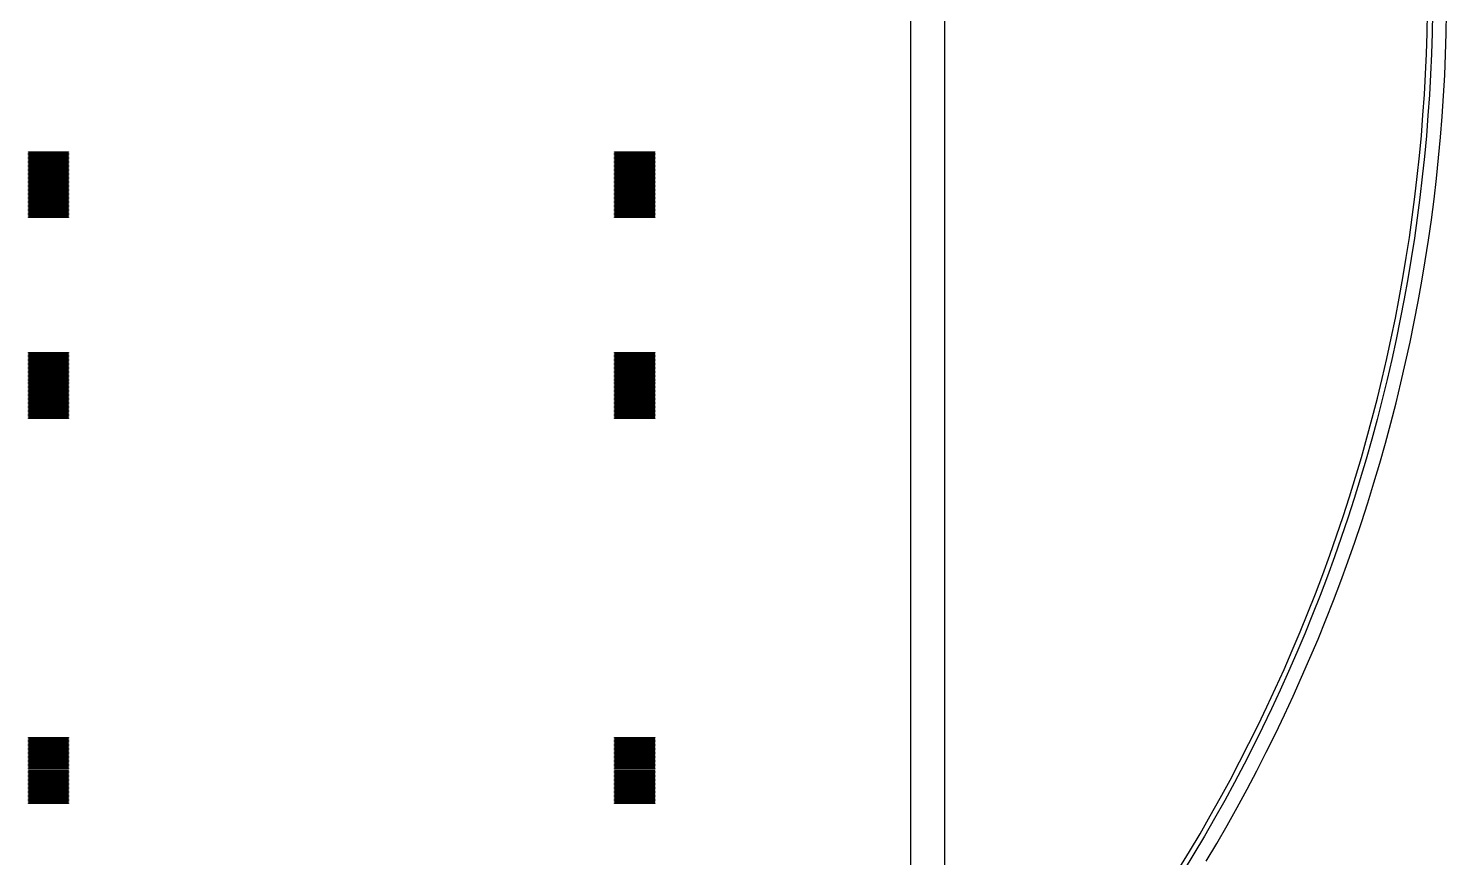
# Model space of a CAD drawing. Extents: x -16 to 83, y -18 to 83.
# Drawn here: x 40.4 to 82.75, y 6.4 to 31.17 of the extents above; entities that cross this region are included whole.
import ezdxf

# ---------------------------------------------------------------- set-up
doc = ezdxf.new("R2010")
doc.units = 0

msp = doc.modelspace()

# ---------------------------------------------------------------- linework, layer by layer
for p, q in [((67.75, 67.25), (67.75, -2.75)), ((66.75, -2.25), (66.75, 66.75)), ((82.16, 31.0248), (82.1712, 31.6373)), ((82.3212, 31.6355), (82.3099, 31.0211)), ((82.7348, 31.0107), (82.7462, 31.6303)), ((82.1412, 30.4124), (82.16, 31.0248)), ((82.3099, 31.0211), (82.2911, 30.4069)), ((82.7158, 30.3912), (82.7348, 31.0107)), ((82.1149, 29.8003), (82.1412, 30.4124)), ((82.2911, 30.4069), (82.2647, 29.7929)), ((82.6892, 29.7721), (82.7158, 30.3912)), ((82.081, 29.1886), (82.1149, 29.8003)), ((82.2647, 29.7929), (82.2308, 29.1794)), ((82.655, 29.1533), (82.6892, 29.7721)), ((82.0397, 28.5773), (82.081, 29.1886)), ((82.2308, 29.1794), (82.1893, 28.5663)), ((82.6132, 28.535), (82.655, 29.1533)), ((81.9909, 27.9666), (82.0397, 28.5773)), ((82.1893, 28.5663), (82.1404, 27.9537)), ((82.5638, 27.9172), (82.6132, 28.535)), ((81.9346, 27.3565), (81.9909, 27.9666)), ((82.1404, 27.9537), (82.0839, 27.3418)), ((82.5068, 27.3001), (82.5638, 27.9172)), ((40.4, 27.475), (40.4, 27.485)), ((40.4, 27.485), (41.6, 27.485)), ((41.6, 27.475), (40.4, 27.475)), ((40.4, 27.435), (40.4, 27.445)), ((40.4, 27.445), (41.6, 27.445)), ((41.6, 27.435), (40.4, 27.435)), ((40.4, 27.395), (40.4, 27.405)), ((40.4, 27.405), (41.6, 27.405)), ((41.6, 27.395), (40.4, 27.395)), ((40.4, 27.355), (40.4, 27.365)), ((40.4, 27.365), (41.6, 27.365)), ((41.6, 27.355), (40.4, 27.355)), ((40.4, 27.315), (40.4, 27.325)), ((40.4, 27.325), (41.6, 27.325)), ((41.6, 27.315), (40.4, 27.315)), ((40.4, 27.275), (40.4, 27.285)), ((40.4, 27.285), (41.6, 27.285)), ((41.6, 27.275), (40.4, 27.275)), ((40.4, 27.235), (40.4, 27.245)), ((40.4, 27.245), (41.6, 27.245)), ((41.6, 27.235), (40.4, 27.235)), ((40.4, 27.195), (40.4, 27.205)), ((40.4, 27.205), (41.6, 27.205)), ((41.6, 27.195), (40.4, 27.195)), ((40.4, 27.155), (40.4, 27.165)), ((40.4, 27.165), (41.6, 27.165)), ((41.6, 27.155), (40.4, 27.155)), ((40.4, 27.115), (40.4, 27.125)), ((40.4, 27.125), (41.6, 27.125)), ((41.6, 27.115), (40.4, 27.115)), ((41.6, 27.485), (41.6, 27.475)), ((41.6, 27.445), (41.6, 27.435)), ((41.6, 27.405), (41.6, 27.395)), ((41.6, 27.365), (41.6, 27.355)), ((41.6, 27.325), (41.6, 27.315)), ((41.6, 27.285), (41.6, 27.275)), ((41.6, 27.245), (41.6, 27.235)), ((41.6, 27.205), (41.6, 27.195)), ((41.6, 27.165), (41.6, 27.155)), ((41.6, 27.125), (41.6, 27.115)), ((57.9, 27.475), (57.9, 27.485)), ((57.9, 27.485), (59.1, 27.485)), ((59.1, 27.475), (57.9, 27.475)), ((57.9, 27.435), (57.9, 27.445)), ((57.9, 27.445), (59.1, 27.445)), ((59.1, 27.435), (57.9, 27.435)), ((57.9, 27.395), (57.9, 27.405)), ((57.9, 27.405), (59.1, 27.405)), ((59.1, 27.395), (57.9, 27.395)), ((57.9, 27.355), (57.9, 27.365)), ((57.9, 27.365), (59.1, 27.365)), ((59.1, 27.355), (57.9, 27.355)), ((57.9, 27.315), (57.9, 27.325)), ((57.9, 27.325), (59.1, 27.325)), ((59.1, 27.315), (57.9, 27.315)), ((57.9, 27.275), (57.9, 27.285)), ((57.9, 27.285), (59.1, 27.285)), ((59.1, 27.275), (57.9, 27.275)), ((57.9, 27.235), (57.9, 27.245)), ((57.9, 27.245), (59.1, 27.245)), ((59.1, 27.235), (57.9, 27.235)), ((57.9, 27.195), (57.9, 27.205)), ((57.9, 27.205), (59.1, 27.205)), ((59.1, 27.195), (57.9, 27.195)), ((57.9, 27.155), (57.9, 27.165)), ((57.9, 27.165), (59.1, 27.165)), ((59.1, 27.155), (57.9, 27.155)), ((57.9, 27.115), (57.9, 27.125)), ((57.9, 27.125), (59.1, 27.125)), ((59.1, 27.115), (57.9, 27.115)), ((59.1, 27.485), (59.1, 27.475)), ((59.1, 27.445), (59.1, 27.435)), ((59.1, 27.405), (59.1, 27.395)), ((59.1, 27.365), (59.1, 27.355)), ((59.1, 27.325), (59.1, 27.315)), ((59.1, 27.285), (59.1, 27.275)), ((59.1, 27.245), (59.1, 27.235)), ((59.1, 27.205), (59.1, 27.195)), ((59.1, 27.165), (59.1, 27.155)), ((59.1, 27.125), (59.1, 27.115)), ((81.8708, 26.7472), (81.9346, 27.3565)), ((82.0839, 27.3418), (82.0199, 26.7306)), ((82.4423, 26.6838), (82.5068, 27.3001)), ((40.4, 27.075), (40.4, 27.085)), ((40.4, 27.085), (41.6, 27.085)), ((41.6, 27.075), (40.4, 27.075)), ((40.4, 27.035), (40.4, 27.045)), ((40.4, 27.045), (41.6, 27.045)), ((41.6, 27.035), (40.4, 27.035)), ((40.4, 26.995), (40.4, 27.005)), ((40.4, 27.005), (41.6, 27.005)), ((41.6, 26.995), (40.4, 26.995)), ((40.4, 26.955), (40.4, 26.965)), ((40.4, 26.965), (41.6, 26.965)), ((41.6, 26.955), (40.4, 26.955)), ((40.4, 26.915), (40.4, 26.925)), ((40.4, 26.925), (41.6, 26.925)), ((41.6, 26.915), (40.4, 26.915)), ((40.4, 26.875), (40.4, 26.885)), ((40.4, 26.885), (41.6, 26.885)), ((41.6, 26.875), (40.4, 26.875)), ((40.4, 26.835), (40.4, 26.845)), ((40.4, 26.845), (41.6, 26.845)), ((41.6, 26.835), (40.4, 26.835)), ((40.4, 26.795), (40.4, 26.805)), ((40.4, 26.805), (41.6, 26.805)), ((41.6, 26.795), (40.4, 26.795)), ((40.4, 26.755), (40.4, 26.765)), ((40.4, 26.765), (41.6, 26.765)), ((41.6, 26.755), (40.4, 26.755)), ((40.4, 26.715), (40.4, 26.725)), ((40.4, 26.725), (41.6, 26.725)), ((41.6, 26.715), (40.4, 26.715)), ((40.4, 26.675), (40.4, 26.685)), ((40.4, 26.685), (41.6, 26.685)), ((41.6, 27.085), (41.6, 27.075)), ((41.6, 27.045), (41.6, 27.035)), ((41.6, 27.005), (41.6, 26.995)), ((41.6, 26.965), (41.6, 26.955)), ((41.6, 26.925), (41.6, 26.915)), ((41.6, 26.885), (41.6, 26.875)), ((41.6, 26.845), (41.6, 26.835)), ((41.6, 26.805), (41.6, 26.795)), ((41.6, 26.765), (41.6, 26.755)), ((41.6, 26.725), (41.6, 26.715)), ((41.6, 26.685), (41.6, 26.675)), ((57.9, 27.075), (57.9, 27.085)), ((57.9, 27.085), (59.1, 27.085)), ((59.1, 27.075), (57.9, 27.075)), ((57.9, 27.035), (57.9, 27.045)), ((57.9, 27.045), (59.1, 27.045)), ((59.1, 27.035), (57.9, 27.035)), ((57.9, 26.995), (57.9, 27.005)), ((57.9, 27.005), (59.1, 27.005)), ((59.1, 26.995), (57.9, 26.995)), ((57.9, 26.955), (57.9, 26.965)), ((57.9, 26.965), (59.1, 26.965)), ((59.1, 26.955), (57.9, 26.955)), ((57.9, 26.915), (57.9, 26.925)), ((57.9, 26.925), (59.1, 26.925)), ((59.1, 26.915), (57.9, 26.915)), ((57.9, 26.875), (57.9, 26.885)), ((57.9, 26.885), (59.1, 26.885)), ((59.1, 26.875), (57.9, 26.875)), ((57.9, 26.835), (57.9, 26.845)), ((57.9, 26.845), (59.1, 26.845)), ((59.1, 26.835), (57.9, 26.835)), ((57.9, 26.795), (57.9, 26.805)), ((57.9, 26.805), (59.1, 26.805)), ((59.1, 26.795), (57.9, 26.795)), ((57.9, 26.755), (57.9, 26.765)), ((57.9, 26.765), (59.1, 26.765)), ((59.1, 26.755), (57.9, 26.755)), ((57.9, 26.715), (57.9, 26.725)), ((57.9, 26.725), (59.1, 26.725)), ((59.1, 26.715), (57.9, 26.715)), ((57.9, 26.675), (57.9, 26.685)), ((57.9, 26.685), (59.1, 26.685)), ((59.1, 27.085), (59.1, 27.075)), ((59.1, 27.045), (59.1, 27.035)), ((59.1, 27.005), (59.1, 26.995)), ((59.1, 26.965), (59.1, 26.955)), ((59.1, 26.925), (59.1, 26.915)), ((59.1, 26.885), (59.1, 26.875)), ((59.1, 26.845), (59.1, 26.835)), ((59.1, 26.805), (59.1, 26.795)), ((59.1, 26.765), (59.1, 26.755)), ((59.1, 26.725), (59.1, 26.715)), ((59.1, 26.685), (59.1, 26.675)), ((81.7995, 26.1387), (81.8708, 26.7472)), ((82.0199, 26.7306), (81.9484, 26.1203)), ((82.3702, 26.0683), (82.4423, 26.6838)), ((41.6, 26.675), (40.4, 26.675)), ((40.4, 26.635), (40.4, 26.645)), ((40.4, 26.645), (41.6, 26.645)), ((41.6, 26.635), (40.4, 26.635)), ((40.4, 26.595), (40.4, 26.605)), ((40.4, 26.605), (41.6, 26.605)), ((41.6, 26.595), (40.4, 26.595)), ((40.4, 26.555), (40.4, 26.565)), ((40.4, 26.565), (41.6, 26.565)), ((41.6, 26.555), (40.4, 26.555)), ((40.4, 26.515), (40.4, 26.525)), ((40.4, 26.525), (41.6, 26.525)), ((41.6, 26.515), (40.4, 26.515)), ((40.4, 26.475), (40.4, 26.485)), ((40.4, 26.485), (41.6, 26.485)), ((41.6, 26.475), (40.4, 26.475)), ((40.4, 26.435), (40.4, 26.445)), ((40.4, 26.445), (41.6, 26.445)), ((41.6, 26.435), (40.4, 26.435)), ((40.4, 26.395), (40.4, 26.405)), ((40.4, 26.405), (41.6, 26.405)), ((41.6, 26.395), (40.4, 26.395)), ((40.4, 26.355), (40.4, 26.365)), ((40.4, 26.365), (41.6, 26.365)), ((41.6, 26.355), (40.4, 26.355)), ((40.4, 26.315), (40.4, 26.325)), ((40.4, 26.325), (41.6, 26.325)), ((41.6, 26.315), (40.4, 26.315)), ((40.4, 26.275), (40.4, 26.285)), ((40.4, 26.285), (41.6, 26.285)), ((41.6, 26.275), (40.4, 26.275)), ((41.6, 26.645), (41.6, 26.635)), ((41.6, 26.605), (41.6, 26.595)), ((41.6, 26.565), (41.6, 26.555)), ((41.6, 26.525), (41.6, 26.515)), ((41.6, 26.485), (41.6, 26.475)), ((41.6, 26.445), (41.6, 26.435)), ((41.6, 26.405), (41.6, 26.395)), ((41.6, 26.365), (41.6, 26.355)), ((41.6, 26.325), (41.6, 26.315)), ((41.6, 26.285), (41.6, 26.275)), ((59.1, 26.675), (57.9, 26.675)), ((57.9, 26.635), (57.9, 26.645)), ((57.9, 26.645), (59.1, 26.645)), ((59.1, 26.635), (57.9, 26.635)), ((57.9, 26.595), (57.9, 26.605)), ((57.9, 26.605), (59.1, 26.605)), ((59.1, 26.595), (57.9, 26.595)), ((57.9, 26.555), (57.9, 26.565)), ((57.9, 26.565), (59.1, 26.565)), ((59.1, 26.555), (57.9, 26.555)), ((57.9, 26.515), (57.9, 26.525)), ((57.9, 26.525), (59.1, 26.525)), ((59.1, 26.515), (57.9, 26.515)), ((57.9, 26.475), (57.9, 26.485)), ((57.9, 26.485), (59.1, 26.485)), ((59.1, 26.475), (57.9, 26.475)), ((57.9, 26.435), (57.9, 26.445)), ((57.9, 26.445), (59.1, 26.445)), ((59.1, 26.435), (57.9, 26.435)), ((57.9, 26.395), (57.9, 26.405)), ((57.9, 26.405), (59.1, 26.405)), ((59.1, 26.395), (57.9, 26.395)), ((57.9, 26.355), (57.9, 26.365)), ((57.9, 26.365), (59.1, 26.365)), ((59.1, 26.355), (57.9, 26.355)), ((57.9, 26.315), (57.9, 26.325)), ((57.9, 26.325), (59.1, 26.325)), ((59.1, 26.315), (57.9, 26.315)), ((57.9, 26.275), (57.9, 26.285)), ((57.9, 26.285), (59.1, 26.285)), ((59.1, 26.275), (57.9, 26.275)), ((59.1, 26.645), (59.1, 26.635)), ((59.1, 26.605), (59.1, 26.595)), ((59.1, 26.565), (59.1, 26.555)), ((59.1, 26.525), (59.1, 26.515)), ((59.1, 26.485), (59.1, 26.475)), ((59.1, 26.445), (59.1, 26.435)), ((59.1, 26.405), (59.1, 26.395)), ((59.1, 26.365), (59.1, 26.355)), ((59.1, 26.325), (59.1, 26.315)), ((59.1, 26.285), (59.1, 26.275)), ((40.4, 26.235), (40.4, 26.245)), ((40.4, 26.245), (41.6, 26.245)), ((41.6, 26.235), (40.4, 26.235)), ((40.4, 26.195), (40.4, 26.205)), ((40.4, 26.205), (41.6, 26.205)), ((41.6, 26.195), (40.4, 26.195)), ((40.4, 26.155), (40.4, 26.165)), ((40.4, 26.165), (41.6, 26.165)), ((41.6, 26.155), (40.4, 26.155)), ((40.4, 26.115), (40.4, 26.125)), ((40.4, 26.125), (41.6, 26.125)), ((41.6, 26.115), (40.4, 26.115)), ((40.4, 26.075), (40.4, 26.085)), ((40.4, 26.085), (41.6, 26.085)), ((41.6, 26.075), (40.4, 26.075)), ((40.4, 26.035), (40.4, 26.045)), ((40.4, 26.045), (41.6, 26.045)), ((41.6, 26.035), (40.4, 26.035)), ((40.4, 25.995), (40.4, 26.005)), ((40.4, 26.005), (41.6, 26.005)), ((41.6, 25.995), (40.4, 25.995)), ((40.4, 25.955), (40.4, 25.965)), ((40.4, 25.965), (41.6, 25.965)), ((41.6, 25.955), (40.4, 25.955)), ((40.4, 25.915), (40.4, 25.925)), ((40.4, 25.925), (41.6, 25.925)), ((41.6, 25.915), (40.4, 25.915)), ((40.4, 25.875), (40.4, 25.885)), ((40.4, 25.885), (41.6, 25.885)), ((41.6, 25.875), (40.4, 25.875)), ((40.4, 25.835), (40.4, 25.845)), ((40.4, 25.845), (41.6, 25.845)), ((41.6, 25.835), (40.4, 25.835)), ((41.6, 26.245), (41.6, 26.235)), ((41.6, 26.205), (41.6, 26.195)), ((41.6, 26.165), (41.6, 26.155)), ((41.6, 26.125), (41.6, 26.115)), ((41.6, 26.085), (41.6, 26.075)), ((41.6, 26.045), (41.6, 26.035)), ((41.6, 26.005), (41.6, 25.995)), ((41.6, 25.965), (41.6, 25.955)), ((41.6, 25.925), (41.6, 25.915)), ((41.6, 25.885), (41.6, 25.875)), ((41.6, 25.845), (41.6, 25.835)), ((57.9, 26.235), (57.9, 26.245)), ((57.9, 26.245), (59.1, 26.245)), ((59.1, 26.235), (57.9, 26.235)), ((57.9, 26.195), (57.9, 26.205)), ((57.9, 26.205), (59.1, 26.205)), ((59.1, 26.195), (57.9, 26.195)), ((57.9, 26.155), (57.9, 26.165)), ((57.9, 26.165), (59.1, 26.165)), ((59.1, 26.155), (57.9, 26.155)), ((57.9, 26.115), (57.9, 26.125)), ((57.9, 26.125), (59.1, 26.125)), ((59.1, 26.115), (57.9, 26.115)), ((57.9, 26.075), (57.9, 26.085)), ((57.9, 26.085), (59.1, 26.085)), ((59.1, 26.075), (57.9, 26.075)), ((57.9, 26.035), (57.9, 26.045)), ((57.9, 26.045), (59.1, 26.045)), ((59.1, 26.035), (57.9, 26.035)), ((57.9, 25.995), (57.9, 26.005)), ((57.9, 26.005), (59.1, 26.005)), ((59.1, 25.995), (57.9, 25.995)), ((57.9, 25.955), (57.9, 25.965)), ((57.9, 25.965), (59.1, 25.965)), ((59.1, 25.955), (57.9, 25.955)), ((57.9, 25.915), (57.9, 25.925)), ((57.9, 25.925), (59.1, 25.925)), ((59.1, 25.915), (57.9, 25.915)), ((57.9, 25.875), (57.9, 25.885)), ((57.9, 25.885), (59.1, 25.885)), ((59.1, 25.875), (57.9, 25.875)), ((57.9, 25.835), (57.9, 25.845)), ((57.9, 25.845), (59.1, 25.845)), ((59.1, 25.835), (57.9, 25.835)), ((59.1, 26.245), (59.1, 26.235)), ((59.1, 26.205), (59.1, 26.195)), ((59.1, 26.165), (59.1, 26.155)), ((59.1, 26.125), (59.1, 26.115)), ((59.1, 26.085), (59.1, 26.075)), ((59.1, 26.045), (59.1, 26.035)), ((59.1, 26.005), (59.1, 25.995)), ((59.1, 25.965), (59.1, 25.955)), ((59.1, 25.925), (59.1, 25.915)), ((59.1, 25.885), (59.1, 25.875)), ((59.1, 25.845), (59.1, 25.835)), ((81.7208, 25.5311), (81.7995, 26.1387)), ((81.9484, 26.1203), (81.8694, 25.5109)), ((82.2906, 25.4537), (82.3702, 26.0683)), ((40.4, 25.795), (40.4, 25.805)), ((40.4, 25.805), (41.6, 25.805)), ((41.6, 25.795), (40.4, 25.795)), ((40.4, 25.755), (40.4, 25.765)), ((40.4, 25.765), (41.6, 25.765)), ((41.6, 25.755), (40.4, 25.755)), ((40.4, 25.715), (40.4, 25.725)), ((40.4, 25.725), (41.6, 25.725)), ((41.6, 25.715), (40.4, 25.715)), ((40.4, 25.675), (40.4, 25.685)), ((40.4, 25.685), (41.6, 25.685)), ((41.6, 25.675), (40.4, 25.675)), ((40.4, 25.635), (40.4, 25.645)), ((40.4, 25.645), (41.6, 25.645)), ((41.6, 25.635), (40.4, 25.635)), ((40.4, 25.595), (40.4, 25.605)), ((40.4, 25.605), (41.6, 25.605)), ((41.6, 25.595), (40.4, 25.595)), ((40.4, 25.555), (40.4, 25.565)), ((40.4, 25.565), (41.6, 25.565)), ((41.6, 25.555), (40.4, 25.555)), ((40.4, 25.515), (40.4, 25.525)), ((40.4, 25.525), (41.6, 25.525)), ((41.6, 25.515), (40.4, 25.515)), ((41.6, 25.805), (41.6, 25.795)), ((41.6, 25.765), (41.6, 25.755)), ((41.6, 25.725), (41.6, 25.715)), ((41.6, 25.685), (41.6, 25.675)), ((41.6, 25.645), (41.6, 25.635)), ((41.6, 25.605), (41.6, 25.595)), ((41.6, 25.565), (41.6, 25.555)), ((41.6, 25.525), (41.6, 25.515)), ((57.9, 25.795), (57.9, 25.805)), ((57.9, 25.805), (59.1, 25.805)), ((59.1, 25.795), (57.9, 25.795)), ((57.9, 25.755), (57.9, 25.765)), ((57.9, 25.765), (59.1, 25.765)), ((59.1, 25.755), (57.9, 25.755)), ((57.9, 25.715), (57.9, 25.725)), ((57.9, 25.725), (59.1, 25.725)), ((59.1, 25.715), (57.9, 25.715)), ((57.9, 25.675), (57.9, 25.685)), ((57.9, 25.685), (59.1, 25.685)), ((59.1, 25.675), (57.9, 25.675)), ((57.9, 25.635), (57.9, 25.645)), ((57.9, 25.645), (59.1, 25.645)), ((59.1, 25.635), (57.9, 25.635)), ((57.9, 25.595), (57.9, 25.605)), ((57.9, 25.605), (59.1, 25.605)), ((59.1, 25.595), (57.9, 25.595)), ((57.9, 25.555), (57.9, 25.565)), ((57.9, 25.565), (59.1, 25.565)), ((59.1, 25.555), (57.9, 25.555)), ((57.9, 25.515), (57.9, 25.525)), ((57.9, 25.525), (59.1, 25.525)), ((59.1, 25.515), (57.9, 25.515)), ((59.1, 25.805), (59.1, 25.795)), ((59.1, 25.765), (59.1, 25.755)), ((59.1, 25.725), (59.1, 25.715)), ((59.1, 25.685), (59.1, 25.675)), ((59.1, 25.645), (59.1, 25.635)), ((59.1, 25.605), (59.1, 25.595)), ((59.1, 25.565), (59.1, 25.555)), ((59.1, 25.525), (59.1, 25.515)), ((81.6346, 24.9245), (81.7208, 25.5311)), ((81.8694, 25.5109), (81.783, 24.9025)), ((82.2034, 24.8401), (82.2906, 25.4537)), ((81.541, 24.319), (81.6346, 24.9245)), ((81.783, 24.9025), (81.6891, 24.2952)), ((82.1087, 24.2277), (82.2034, 24.8401)), ((81.44, 23.7147), (81.541, 24.319)), ((81.6891, 24.2952), (81.5878, 23.6891)), ((82.0065, 23.6164), (82.1087, 24.2277)), ((81.3315, 23.1117), (81.44, 23.7147)), ((81.5878, 23.6891), (81.479, 23.0843)), ((81.8968, 23.0065), (82.0065, 23.6164)), ((81.2157, 22.5101), (81.3315, 23.1117)), ((81.479, 23.0843), (81.3628, 22.4809)), ((81.7796, 22.3979), (81.8968, 23.0065)), ((81.0925, 21.91), (81.2157, 22.5101)), ((81.3628, 22.4809), (81.2392, 21.8789)), ((81.655, 21.7909), (81.7796, 22.3979)), ((80.9619, 21.3114), (81.0925, 21.91)), ((81.2392, 21.8789), (81.1083, 21.2785)), ((81.5229, 21.1854), (81.655, 21.7909)), ((40.4, 21.475), (40.4, 21.485)), ((40.4, 21.485), (41.6, 21.485)), ((41.6, 21.475), (40.4, 21.475)), ((40.4, 21.435), (40.4, 21.445)), ((40.4, 21.445), (41.6, 21.445)), ((41.6, 21.435), (40.4, 21.435)), ((40.4, 21.395), (40.4, 21.405)), ((40.4, 21.405), (41.6, 21.405)), ((41.6, 21.395), (40.4, 21.395)), ((40.4, 21.355), (40.4, 21.365)), ((40.4, 21.365), (41.6, 21.365)), ((41.6, 21.355), (40.4, 21.355)), ((40.4, 21.315), (40.4, 21.325)), ((40.4, 21.325), (41.6, 21.325)), ((41.6, 21.315), (40.4, 21.315)), ((40.4, 21.275), (40.4, 21.285)), ((40.4, 21.285), (41.6, 21.285)), ((41.6, 21.275), (40.4, 21.275)), ((40.4, 21.235), (40.4, 21.245)), ((40.4, 21.245), (41.6, 21.245)), ((41.6, 21.235), (40.4, 21.235)), ((40.4, 21.195), (40.4, 21.205)), ((40.4, 21.205), (41.6, 21.205)), ((41.6, 21.195), (40.4, 21.195)), ((41.6, 21.485), (41.6, 21.475)), ((41.6, 21.445), (41.6, 21.435)), ((41.6, 21.405), (41.6, 21.395)), ((41.6, 21.365), (41.6, 21.355)), ((41.6, 21.325), (41.6, 21.315)), ((41.6, 21.285), (41.6, 21.275)), ((41.6, 21.245), (41.6, 21.235)), ((41.6, 21.205), (41.6, 21.195)), ((57.9, 21.475), (57.9, 21.485)), ((57.9, 21.485), (59.1, 21.485)), ((59.1, 21.475), (57.9, 21.475)), ((57.9, 21.435), (57.9, 21.445)), ((57.9, 21.445), (59.1, 21.445)), ((59.1, 21.435), (57.9, 21.435)), ((57.9, 21.395), (57.9, 21.405)), ((57.9, 21.405), (59.1, 21.405)), ((59.1, 21.395), (57.9, 21.395)), ((57.9, 21.355), (57.9, 21.365)), ((57.9, 21.365), (59.1, 21.365)), ((59.1, 21.355), (57.9, 21.355)), ((57.9, 21.315), (57.9, 21.325)), ((57.9, 21.325), (59.1, 21.325)), ((59.1, 21.315), (57.9, 21.315)), ((57.9, 21.275), (57.9, 21.285)), ((57.9, 21.285), (59.1, 21.285)), ((59.1, 21.275), (57.9, 21.275)), ((57.9, 21.235), (57.9, 21.245)), ((57.9, 21.245), (59.1, 21.245)), ((59.1, 21.235), (57.9, 21.235)), ((57.9, 21.195), (57.9, 21.205)), ((57.9, 21.205), (59.1, 21.205)), ((59.1, 21.195), (57.9, 21.195)), ((59.1, 21.485), (59.1, 21.475)), ((59.1, 21.445), (59.1, 21.435)), ((59.1, 21.405), (59.1, 21.395)), ((59.1, 21.365), (59.1, 21.355)), ((59.1, 21.325), (59.1, 21.315)), ((59.1, 21.285), (59.1, 21.275)), ((59.1, 21.245), (59.1, 21.235)), ((59.1, 21.205), (59.1, 21.195)), ((80.824, 20.7144), (80.9619, 21.3114)), ((81.1083, 21.2785), (80.97, 20.6798)), ((81.3835, 20.5816), (81.5229, 21.1854)), ((40.4, 21.155), (40.4, 21.165)), ((40.4, 21.165), (41.6, 21.165)), ((41.6, 21.155), (40.4, 21.155)), ((40.4, 21.115), (40.4, 21.125)), ((40.4, 21.125), (41.6, 21.125)), ((41.6, 21.115), (40.4, 21.115)), ((40.4, 21.075), (40.4, 21.085)), ((40.4, 21.085), (41.6, 21.085)), ((41.6, 21.075), (40.4, 21.075)), ((40.4, 21.035), (40.4, 21.045)), ((40.4, 21.045), (41.6, 21.045)), ((41.6, 21.035), (40.4, 21.035)), ((40.4, 20.995), (40.4, 21.005)), ((40.4, 21.005), (41.6, 21.005)), ((41.6, 20.995), (40.4, 20.995)), ((40.4, 20.955), (40.4, 20.965)), ((40.4, 20.965), (41.6, 20.965)), ((41.6, 20.955), (40.4, 20.955)), ((40.4, 20.915), (40.4, 20.925)), ((40.4, 20.925), (41.6, 20.925)), ((41.6, 20.915), (40.4, 20.915)), ((40.4, 20.875), (40.4, 20.885)), ((40.4, 20.885), (41.6, 20.885)), ((41.6, 20.875), (40.4, 20.875)), ((40.4, 20.835), (40.4, 20.845)), ((40.4, 20.845), (41.6, 20.845)), ((41.6, 20.835), (40.4, 20.835)), ((40.4, 20.795), (40.4, 20.805)), ((40.4, 20.805), (41.6, 20.805)), ((41.6, 20.795), (40.4, 20.795)), ((40.4, 20.755), (40.4, 20.765)), ((40.4, 20.765), (41.6, 20.765)), ((41.6, 20.755), (40.4, 20.755)), ((41.6, 21.165), (41.6, 21.155)), ((41.6, 21.125), (41.6, 21.115)), ((41.6, 21.085), (41.6, 21.075)), ((41.6, 21.045), (41.6, 21.035)), ((41.6, 21.005), (41.6, 20.995)), ((41.6, 20.965), (41.6, 20.955)), ((41.6, 20.925), (41.6, 20.915)), ((41.6, 20.885), (41.6, 20.875)), ((41.6, 20.845), (41.6, 20.835)), ((41.6, 20.805), (41.6, 20.795)), ((41.6, 20.765), (41.6, 20.755)), ((57.9, 21.155), (57.9, 21.165)), ((57.9, 21.165), (59.1, 21.165)), ((59.1, 21.155), (57.9, 21.155)), ((57.9, 21.115), (57.9, 21.125)), ((57.9, 21.125), (59.1, 21.125)), ((59.1, 21.115), (57.9, 21.115)), ((57.9, 21.075), (57.9, 21.085)), ((57.9, 21.085), (59.1, 21.085)), ((59.1, 21.075), (57.9, 21.075)), ((57.9, 21.035), (57.9, 21.045)), ((57.9, 21.045), (59.1, 21.045)), ((59.1, 21.035), (57.9, 21.035)), ((57.9, 20.995), (57.9, 21.005)), ((57.9, 21.005), (59.1, 21.005)), ((59.1, 20.995), (57.9, 20.995)), ((57.9, 20.955), (57.9, 20.965)), ((57.9, 20.965), (59.1, 20.965)), ((59.1, 20.955), (57.9, 20.955)), ((57.9, 20.915), (57.9, 20.925)), ((57.9, 20.925), (59.1, 20.925)), ((59.1, 20.915), (57.9, 20.915)), ((57.9, 20.875), (57.9, 20.885)), ((57.9, 20.885), (59.1, 20.885)), ((59.1, 20.875), (57.9, 20.875)), ((57.9, 20.835), (57.9, 20.845)), ((57.9, 20.845), (59.1, 20.845)), ((59.1, 20.835), (57.9, 20.835)), ((57.9, 20.795), (57.9, 20.805)), ((57.9, 20.805), (59.1, 20.805)), ((59.1, 20.795), (57.9, 20.795)), ((57.9, 20.755), (57.9, 20.765)), ((57.9, 20.765), (59.1, 20.765)), ((59.1, 20.755), (57.9, 20.755)), ((59.1, 21.165), (59.1, 21.155)), ((59.1, 21.125), (59.1, 21.115)), ((59.1, 21.085), (59.1, 21.075)), ((59.1, 21.045), (59.1, 21.035)), ((59.1, 21.005), (59.1, 20.995)), ((59.1, 20.965), (59.1, 20.955)), ((59.1, 20.925), (59.1, 20.915)), ((59.1, 20.885), (59.1, 20.875)), ((59.1, 20.845), (59.1, 20.835)), ((59.1, 20.805), (59.1, 20.795)), ((59.1, 20.765), (59.1, 20.755)), ((40.4, 20.715), (40.4, 20.725)), ((40.4, 20.725), (41.6, 20.725)), ((41.6, 20.715), (40.4, 20.715)), ((40.4, 20.675), (40.4, 20.685)), ((40.4, 20.685), (41.6, 20.685)), ((41.6, 20.675), (40.4, 20.675)), ((40.4, 20.635), (40.4, 20.645)), ((40.4, 20.645), (41.6, 20.645)), ((41.6, 20.635), (40.4, 20.635)), ((40.4, 20.595), (40.4, 20.605)), ((40.4, 20.605), (41.6, 20.605)), ((41.6, 20.595), (40.4, 20.595)), ((40.4, 20.555), (40.4, 20.565)), ((40.4, 20.565), (41.6, 20.565)), ((41.6, 20.555), (40.4, 20.555)), ((40.4, 20.515), (40.4, 20.525)), ((40.4, 20.525), (41.6, 20.525)), ((41.6, 20.515), (40.4, 20.515)), ((40.4, 20.475), (40.4, 20.485)), ((40.4, 20.485), (41.6, 20.485)), ((41.6, 20.475), (40.4, 20.475)), ((40.4, 20.435), (40.4, 20.445)), ((40.4, 20.445), (41.6, 20.445)), ((41.6, 20.435), (40.4, 20.435)), ((40.4, 20.395), (40.4, 20.405)), ((40.4, 20.405), (41.6, 20.405)), ((41.6, 20.395), (40.4, 20.395)), ((40.4, 20.355), (40.4, 20.365)), ((40.4, 20.365), (41.6, 20.365)), ((41.6, 20.355), (40.4, 20.355)), ((41.6, 20.725), (41.6, 20.715)), ((41.6, 20.685), (41.6, 20.675)), ((41.6, 20.645), (41.6, 20.635)), ((41.6, 20.605), (41.6, 20.595)), ((41.6, 20.565), (41.6, 20.555)), ((41.6, 20.525), (41.6, 20.515)), ((41.6, 20.485), (41.6, 20.475)), ((41.6, 20.445), (41.6, 20.435)), ((41.6, 20.405), (41.6, 20.395)), ((41.6, 20.365), (41.6, 20.355)), ((57.9, 20.715), (57.9, 20.725)), ((57.9, 20.725), (59.1, 20.725)), ((59.1, 20.715), (57.9, 20.715)), ((57.9, 20.675), (57.9, 20.685)), ((57.9, 20.685), (59.1, 20.685)), ((59.1, 20.675), (57.9, 20.675)), ((57.9, 20.635), (57.9, 20.645)), ((57.9, 20.645), (59.1, 20.645)), ((59.1, 20.635), (57.9, 20.635)), ((57.9, 20.595), (57.9, 20.605)), ((57.9, 20.605), (59.1, 20.605)), ((59.1, 20.595), (57.9, 20.595)), ((57.9, 20.555), (57.9, 20.565)), ((57.9, 20.565), (59.1, 20.565)), ((59.1, 20.555), (57.9, 20.555)), ((57.9, 20.515), (57.9, 20.525)), ((57.9, 20.525), (59.1, 20.525)), ((59.1, 20.515), (57.9, 20.515)), ((57.9, 20.475), (57.9, 20.485)), ((57.9, 20.485), (59.1, 20.485)), ((59.1, 20.475), (57.9, 20.475)), ((57.9, 20.435), (57.9, 20.445)), ((57.9, 20.445), (59.1, 20.445)), ((59.1, 20.435), (57.9, 20.435)), ((57.9, 20.395), (57.9, 20.405)), ((57.9, 20.405), (59.1, 20.405)), ((59.1, 20.395), (57.9, 20.395)), ((57.9, 20.355), (57.9, 20.365)), ((57.9, 20.365), (59.1, 20.365)), ((59.1, 20.355), (57.9, 20.355)), ((59.1, 20.725), (59.1, 20.715)), ((59.1, 20.685), (59.1, 20.675)), ((59.1, 20.645), (59.1, 20.635)), ((59.1, 20.605), (59.1, 20.595)), ((59.1, 20.565), (59.1, 20.555)), ((59.1, 20.525), (59.1, 20.515)), ((59.1, 20.485), (59.1, 20.475)), ((59.1, 20.445), (59.1, 20.435)), ((59.1, 20.405), (59.1, 20.395)), ((59.1, 20.365), (59.1, 20.355)), ((80.6788, 20.1192), (80.824, 20.7144)), ((80.97, 20.6798), (80.8243, 20.0828)), ((81.2366, 19.9795), (81.3835, 20.5816)), ((40.4, 20.315), (40.4, 20.325)), ((40.4, 20.325), (41.6, 20.325)), ((41.6, 20.315), (40.4, 20.315)), ((40.4, 20.275), (40.4, 20.285)), ((40.4, 20.285), (41.6, 20.285)), ((41.6, 20.275), (40.4, 20.275)), ((40.4, 20.235), (40.4, 20.245)), ((40.4, 20.245), (41.6, 20.245)), ((41.6, 20.235), (40.4, 20.235)), ((40.4, 20.195), (40.4, 20.205)), ((40.4, 20.205), (41.6, 20.205)), ((41.6, 20.195), (40.4, 20.195)), ((40.4, 20.155), (40.4, 20.165)), ((40.4, 20.165), (41.6, 20.165)), ((41.6, 20.155), (40.4, 20.155)), ((40.4, 20.115), (40.4, 20.125)), ((40.4, 20.125), (41.6, 20.125)), ((41.6, 20.115), (40.4, 20.115)), ((40.4, 20.075), (40.4, 20.085)), ((40.4, 20.085), (41.6, 20.085)), ((41.6, 20.075), (40.4, 20.075)), ((40.4, 20.035), (40.4, 20.045)), ((40.4, 20.045), (41.6, 20.045)), ((41.6, 20.035), (40.4, 20.035)), ((40.4, 19.995), (40.4, 20.005)), ((40.4, 20.005), (41.6, 20.005)), ((41.6, 19.995), (40.4, 19.995)), ((40.4, 19.955), (40.4, 19.965)), ((40.4, 19.965), (41.6, 19.965)), ((41.6, 19.955), (40.4, 19.955)), ((40.4, 19.915), (40.4, 19.925)), ((40.4, 19.925), (41.6, 19.925)), ((41.6, 19.915), (40.4, 19.915)), ((41.6, 20.325), (41.6, 20.315)), ((41.6, 20.285), (41.6, 20.275)), ((41.6, 20.245), (41.6, 20.235)), ((41.6, 20.205), (41.6, 20.195)), ((41.6, 20.165), (41.6, 20.155)), ((41.6, 20.125), (41.6, 20.115)), ((41.6, 20.085), (41.6, 20.075)), ((41.6, 20.045), (41.6, 20.035)), ((41.6, 20.005), (41.6, 19.995)), ((41.6, 19.965), (41.6, 19.955)), ((41.6, 19.925), (41.6, 19.915)), ((57.9, 20.315), (57.9, 20.325)), ((57.9, 20.325), (59.1, 20.325)), ((59.1, 20.315), (57.9, 20.315)), ((57.9, 20.275), (57.9, 20.285)), ((57.9, 20.285), (59.1, 20.285)), ((59.1, 20.275), (57.9, 20.275)), ((57.9, 20.235), (57.9, 20.245)), ((57.9, 20.245), (59.1, 20.245)), ((59.1, 20.235), (57.9, 20.235)), ((57.9, 20.195), (57.9, 20.205)), ((57.9, 20.205), (59.1, 20.205)), ((59.1, 20.195), (57.9, 20.195)), ((57.9, 20.155), (57.9, 20.165)), ((57.9, 20.165), (59.1, 20.165)), ((59.1, 20.155), (57.9, 20.155)), ((57.9, 20.115), (57.9, 20.125)), ((57.9, 20.125), (59.1, 20.125)), ((59.1, 20.115), (57.9, 20.115)), ((57.9, 20.075), (57.9, 20.085)), ((57.9, 20.085), (59.1, 20.085)), ((59.1, 20.075), (57.9, 20.075)), ((57.9, 20.035), (57.9, 20.045)), ((57.9, 20.045), (59.1, 20.045)), ((59.1, 20.035), (57.9, 20.035)), ((57.9, 19.995), (57.9, 20.005)), ((57.9, 20.005), (59.1, 20.005)), ((59.1, 19.995), (57.9, 19.995)), ((57.9, 19.955), (57.9, 19.965)), ((57.9, 19.965), (59.1, 19.965)), ((59.1, 19.955), (57.9, 19.955)), ((57.9, 19.915), (57.9, 19.925)), ((57.9, 19.925), (59.1, 19.925)), ((59.1, 19.915), (57.9, 19.915)), ((59.1, 20.325), (59.1, 20.315)), ((59.1, 20.285), (59.1, 20.275)), ((59.1, 20.245), (59.1, 20.235)), ((59.1, 20.205), (59.1, 20.195)), ((59.1, 20.165), (59.1, 20.155)), ((59.1, 20.125), (59.1, 20.115)), ((59.1, 20.085), (59.1, 20.075)), ((59.1, 20.045), (59.1, 20.035)), ((59.1, 20.005), (59.1, 19.995)), ((59.1, 19.965), (59.1, 19.955)), ((59.1, 19.925), (59.1, 19.915)), ((80.5263, 19.5258), (80.6788, 20.1192)), ((80.8243, 20.0828), (80.6713, 19.4876)), ((81.0823, 19.3793), (81.2366, 19.9795)), ((40.4, 19.875), (40.4, 19.885)), ((40.4, 19.885), (41.6, 19.885)), ((41.6, 19.875), (40.4, 19.875)), ((40.4, 19.835), (40.4, 19.845)), ((40.4, 19.845), (41.6, 19.845)), ((41.6, 19.835), (40.4, 19.835)), ((40.4, 19.795), (40.4, 19.805)), ((40.4, 19.805), (41.6, 19.805)), ((41.6, 19.795), (40.4, 19.795)), ((40.4, 19.755), (40.4, 19.765)), ((40.4, 19.765), (41.6, 19.765)), ((41.6, 19.755), (40.4, 19.755)), ((40.4, 19.715), (40.4, 19.725)), ((40.4, 19.725), (41.6, 19.725)), ((41.6, 19.715), (40.4, 19.715)), ((40.4, 19.675), (40.4, 19.685)), ((40.4, 19.685), (41.6, 19.685)), ((41.6, 19.675), (40.4, 19.675)), ((40.4, 19.635), (40.4, 19.645)), ((40.4, 19.645), (41.6, 19.645)), ((41.6, 19.635), (40.4, 19.635)), ((40.4, 19.595), (40.4, 19.605)), ((40.4, 19.605), (41.6, 19.605)), ((41.6, 19.595), (40.4, 19.595)), ((40.4, 19.555), (40.4, 19.565)), ((40.4, 19.565), (41.6, 19.565)), ((41.6, 19.555), (40.4, 19.555)), ((40.4, 19.515), (40.4, 19.525)), ((40.4, 19.525), (41.6, 19.525)), ((41.6, 19.515), (40.4, 19.515)), ((41.6, 19.885), (41.6, 19.875)), ((41.6, 19.845), (41.6, 19.835)), ((41.6, 19.805), (41.6, 19.795)), ((41.6, 19.765), (41.6, 19.755)), ((41.6, 19.725), (41.6, 19.715)), ((41.6, 19.685), (41.6, 19.675)), ((41.6, 19.645), (41.6, 19.635)), ((41.6, 19.605), (41.6, 19.595)), ((41.6, 19.565), (41.6, 19.555)), ((41.6, 19.525), (41.6, 19.515)), ((57.9, 19.875), (57.9, 19.885)), ((57.9, 19.885), (59.1, 19.885)), ((59.1, 19.875), (57.9, 19.875)), ((57.9, 19.835), (57.9, 19.845)), ((57.9, 19.845), (59.1, 19.845)), ((59.1, 19.835), (57.9, 19.835)), ((57.9, 19.795), (57.9, 19.805)), ((57.9, 19.805), (59.1, 19.805)), ((59.1, 19.795), (57.9, 19.795)), ((57.9, 19.755), (57.9, 19.765)), ((57.9, 19.765), (59.1, 19.765)), ((59.1, 19.755), (57.9, 19.755)), ((57.9, 19.715), (57.9, 19.725)), ((57.9, 19.725), (59.1, 19.725)), ((59.1, 19.715), (57.9, 19.715)), ((57.9, 19.675), (57.9, 19.685)), ((57.9, 19.685), (59.1, 19.685)), ((59.1, 19.675), (57.9, 19.675)), ((57.9, 19.635), (57.9, 19.645)), ((57.9, 19.645), (59.1, 19.645)), ((59.1, 19.635), (57.9, 19.635)), ((57.9, 19.595), (57.9, 19.605)), ((57.9, 19.605), (59.1, 19.605)), ((59.1, 19.595), (57.9, 19.595)), ((57.9, 19.555), (57.9, 19.565)), ((57.9, 19.565), (59.1, 19.565)), ((59.1, 19.555), (57.9, 19.555)), ((57.9, 19.515), (57.9, 19.525)), ((57.9, 19.525), (59.1, 19.525)), ((59.1, 19.515), (57.9, 19.515)), ((59.1, 19.885), (59.1, 19.875)), ((59.1, 19.845), (59.1, 19.835)), ((59.1, 19.805), (59.1, 19.795)), ((59.1, 19.765), (59.1, 19.755)), ((59.1, 19.725), (59.1, 19.715)), ((59.1, 19.685), (59.1, 19.675)), ((59.1, 19.645), (59.1, 19.635)), ((59.1, 19.605), (59.1, 19.595)), ((59.1, 19.565), (59.1, 19.555)), ((59.1, 19.525), (59.1, 19.515)), ((80.3665, 18.9344), (80.5263, 19.5258)), ((80.6713, 19.4876), (80.5111, 18.8944)), ((80.9207, 18.781), (81.0823, 19.3793)), ((80.1995, 18.3449), (80.3665, 18.9344)), ((80.5111, 18.8944), (80.3436, 18.3031)), ((80.7517, 18.1848), (80.9207, 18.781)), ((80.0252, 17.7575), (80.1995, 18.3449)), ((80.3436, 18.3031), (80.1688, 17.714)), ((80.5755, 17.5906), (80.7517, 18.1848)), ((79.8438, 17.1724), (80.0252, 17.7575)), ((80.1688, 17.714), (79.9868, 17.1271)), ((80.392, 16.9987), (80.5755, 17.5906)), ((79.6552, 16.5894), (79.8438, 17.1724)), ((79.9868, 17.1271), (79.7976, 16.5424)), ((80.2012, 16.4091), (80.392, 16.9987)), ((79.4594, 16.0089), (79.6552, 16.5894)), ((79.7976, 16.5424), (79.6013, 15.9601)), ((80.0032, 15.8218), (80.2012, 16.4091)), ((79.2566, 15.4308), (79.4594, 16.0089)), ((79.6013, 15.9601), (79.3978, 15.3802)), ((79.798, 15.2371), (80.0032, 15.8218)), ((79.0466, 14.8552), (79.2566, 15.4308)), ((79.3978, 15.3802), (79.1872, 14.8029)), ((78.8297, 14.2822), (79.0466, 14.8552)), ((79.5856, 14.6549), (79.798, 15.2371)), ((79.1872, 14.8029), (78.9696, 14.2283)), ((79.3661, 14.0753), (79.5856, 14.6549)), ((78.6057, 13.712), (78.8297, 14.2822)), ((78.9696, 14.2283), (78.7449, 13.6563)), ((79.1396, 13.4985), (79.3661, 14.0753)), ((78.3747, 13.1445), (78.6057, 13.712)), ((78.7449, 13.6563), (78.5133, 13.0871)), ((78.1367, 12.58), (78.3747, 13.1445)), ((78.9059, 12.9245), (79.1396, 13.4985)), ((78.5133, 13.0871), (78.2746, 12.5209)), ((78.6652, 12.3534), (78.9059, 12.9245)), ((77.8919, 12.0183), (78.1367, 12.58)), ((78.2746, 12.5209), (78.0291, 11.9576)), ((78.4176, 11.7853), (78.6652, 12.3534)), ((77.6402, 11.4598), (77.8919, 12.0183)), ((78.0291, 11.9576), (77.7766, 11.3973)), ((77.3817, 10.9043), (77.6402, 11.4598)), ((78.163, 11.2203), (78.4176, 11.7853)), ((77.7766, 11.3973), (77.5173, 10.8402)), ((77.9015, 10.6585), (78.163, 11.2203)), ((77.1163, 10.3521), (77.3817, 10.9043)), ((77.5173, 10.8402), (77.2511, 10.2863)), ((77.6331, 10.0999), (77.9015, 10.6585)), ((76.8442, 9.80316), (77.1163, 10.3521)), ((77.2511, 10.2863), (76.9782, 9.73572)), ((40.4, 9.97499), (40.4, 9.98499)), ((40.4, 9.98499), (41.6, 9.98499)), ((41.6, 9.97499), (40.4, 9.97499)), ((40.4, 9.935), (40.4, 9.94499)), ((40.4, 9.94499), (41.6, 9.94499)), ((41.6, 9.935), (40.4, 9.935)), ((40.4, 9.89499), (40.4, 9.905)), ((40.4, 9.905), (41.6, 9.905)), ((41.6, 9.89499), (40.4, 9.89499)), ((40.4, 9.855), (40.4, 9.86499)), ((40.4, 9.86499), (41.6, 9.86499)), ((41.6, 9.855), (40.4, 9.855)), ((40.4, 9.81499), (40.4, 9.825)), ((40.4, 9.825), (41.6, 9.825)), ((41.6, 9.81499), (40.4, 9.81499)), ((40.4, 9.77499), (40.4, 9.78499)), ((40.4, 9.78499), (41.6, 9.78499)), ((41.6, 9.77499), (40.4, 9.77499)), ((40.4, 9.73499), (40.4, 9.745)), ((40.4, 9.745), (41.6, 9.745)), ((41.6, 9.98499), (41.6, 9.97499)), ((41.6, 9.94499), (41.6, 9.935)), ((41.6, 9.905), (41.6, 9.89499)), ((41.6, 9.86499), (41.6, 9.855)), ((41.6, 9.825), (41.6, 9.81499)), ((41.6, 9.78499), (41.6, 9.77499)), ((41.6, 9.745), (41.6, 9.73499)), ((57.9, 9.97499), (57.9, 9.98499)), ((57.9, 9.98499), (59.1, 9.98499)), ((59.1, 9.97499), (57.9, 9.97499)), ((57.9, 9.935), (57.9, 9.94499)), ((57.9, 9.94499), (59.1, 9.94499)), ((59.1, 9.935), (57.9, 9.935)), ((57.9, 9.89499), (57.9, 9.905)), ((57.9, 9.905), (59.1, 9.905)), ((59.1, 9.89499), (57.9, 9.89499)), ((57.9, 9.855), (57.9, 9.86499)), ((57.9, 9.86499), (59.1, 9.86499)), ((59.1, 9.855), (57.9, 9.855)), ((57.9, 9.81499), (57.9, 9.825)), ((57.9, 9.825), (59.1, 9.825)), ((59.1, 9.81499), (57.9, 9.81499)), ((57.9, 9.77499), (57.9, 9.78499)), ((57.9, 9.78499), (59.1, 9.78499)), ((59.1, 9.77499), (57.9, 9.77499)), ((57.9, 9.73499), (57.9, 9.745)), ((57.9, 9.745), (59.1, 9.745)), ((59.1, 9.98499), (59.1, 9.97499)), ((59.1, 9.94499), (59.1, 9.935)), ((59.1, 9.905), (59.1, 9.89499)), ((59.1, 9.86499), (59.1, 9.855)), ((59.1, 9.825), (59.1, 9.81499)), ((59.1, 9.78499), (59.1, 9.77499)), ((59.1, 9.745), (59.1, 9.73499)), ((76.5654, 9.25761), (76.8442, 9.80316)), ((77.3578, 9.54463), (77.6331, 10.0999)), ((41.6, 9.73499), (40.4, 9.73499)), ((40.4, 9.69499), (40.4, 9.70499)), ((40.4, 9.70499), (41.6, 9.70499)), ((41.6, 9.69499), (40.4, 9.69499)), ((40.4, 9.655), (40.4, 9.66499)), ((40.4, 9.66499), (41.6, 9.66499)), ((41.6, 9.655), (40.4, 9.655)), ((40.4, 9.61499), (40.4, 9.625)), ((40.4, 9.625), (41.6, 9.625)), ((41.6, 9.61499), (40.4, 9.61499)), ((40.4, 9.575), (40.4, 9.58499)), ((40.4, 9.58499), (41.6, 9.58499)), ((41.6, 9.575), (40.4, 9.575)), ((40.4, 9.53499), (40.4, 9.545)), ((40.4, 9.545), (41.6, 9.545)), ((41.6, 9.53499), (40.4, 9.53499)), ((40.4, 9.495), (40.4, 9.50499)), ((40.4, 9.50499), (41.6, 9.50499)), ((41.6, 9.495), (40.4, 9.495)), ((40.4, 9.45499), (40.4, 9.465)), ((40.4, 9.465), (41.6, 9.465)), ((41.6, 9.45499), (40.4, 9.45499)), ((40.4, 9.41499), (40.4, 9.42499)), ((40.4, 9.42499), (41.6, 9.42499)), ((41.6, 9.41499), (40.4, 9.41499)), ((40.4, 9.375), (40.4, 9.38499)), ((40.4, 9.38499), (41.6, 9.38499)), ((41.6, 9.375), (40.4, 9.375)), ((40.4, 9.33499), (40.4, 9.34499)), ((40.4, 9.34499), (41.6, 9.34499)), ((41.6, 9.33499), (40.4, 9.33499)), ((41.6, 9.70499), (41.6, 9.69499)), ((41.6, 9.66499), (41.6, 9.655)), ((41.6, 9.625), (41.6, 9.61499)), ((41.6, 9.58499), (41.6, 9.575)), ((41.6, 9.545), (41.6, 9.53499)), ((41.6, 9.50499), (41.6, 9.495)), ((41.6, 9.465), (41.6, 9.45499)), ((41.6, 9.42499), (41.6, 9.41499)), ((41.6, 9.38499), (41.6, 9.375)), ((41.6, 9.34499), (41.6, 9.33499)), ((59.1, 9.73499), (57.9, 9.73499)), ((57.9, 9.69499), (57.9, 9.70499)), ((57.9, 9.70499), (59.1, 9.70499)), ((59.1, 9.69499), (57.9, 9.69499)), ((57.9, 9.655), (57.9, 9.66499)), ((57.9, 9.66499), (59.1, 9.66499)), ((59.1, 9.655), (57.9, 9.655)), ((57.9, 9.61499), (57.9, 9.625)), ((57.9, 9.625), (59.1, 9.625)), ((59.1, 9.61499), (57.9, 9.61499)), ((57.9, 9.575), (57.9, 9.58499)), ((57.9, 9.58499), (59.1, 9.58499)), ((59.1, 9.575), (57.9, 9.575)), ((57.9, 9.53499), (57.9, 9.545)), ((57.9, 9.545), (59.1, 9.545)), ((59.1, 9.53499), (57.9, 9.53499)), ((57.9, 9.495), (57.9, 9.50499)), ((57.9, 9.50499), (59.1, 9.50499)), ((59.1, 9.495), (57.9, 9.495)), ((57.9, 9.45499), (57.9, 9.465)), ((57.9, 9.465), (59.1, 9.465)), ((59.1, 9.45499), (57.9, 9.45499)), ((57.9, 9.41499), (57.9, 9.42499)), ((57.9, 9.42499), (59.1, 9.42499)), ((59.1, 9.41499), (57.9, 9.41499)), ((57.9, 9.375), (57.9, 9.38499)), ((57.9, 9.38499), (59.1, 9.38499)), ((59.1, 9.375), (57.9, 9.375)), ((57.9, 9.33499), (57.9, 9.34499)), ((57.9, 9.34499), (59.1, 9.34499)), ((59.1, 9.33499), (57.9, 9.33499)), ((59.1, 9.70499), (59.1, 9.69499)), ((59.1, 9.66499), (59.1, 9.655)), ((59.1, 9.625), (59.1, 9.61499)), ((59.1, 9.58499), (59.1, 9.575)), ((59.1, 9.545), (59.1, 9.53499)), ((59.1, 9.50499), (59.1, 9.495)), ((59.1, 9.465), (59.1, 9.45499)), ((59.1, 9.42499), (59.1, 9.41499)), ((59.1, 9.38499), (59.1, 9.375)), ((59.1, 9.34499), (59.1, 9.33499)), ((76.9782, 9.73572), (76.6985, 9.18854)), ((77.0758, 8.9928), (77.3578, 9.54463)), ((40.4, 9.295), (40.4, 9.30499)), ((40.4, 9.30499), (41.6, 9.30499)), ((41.6, 9.295), (40.4, 9.295)), ((40.4, 9.25499), (40.4, 9.265)), ((40.4, 9.265), (41.6, 9.265)), ((41.6, 9.25499), (40.4, 9.25499)), ((40.4, 9.215), (40.4, 9.22499)), ((40.4, 9.22499), (41.6, 9.22499)), ((41.6, 9.215), (40.4, 9.215)), ((40.4, 9.17499), (40.4, 9.185)), ((40.4, 9.185), (41.6, 9.185)), ((41.6, 9.17499), (40.4, 9.17499)), ((40.4, 9.13499), (40.4, 9.14499)), ((40.4, 9.14499), (41.6, 9.14499)), ((41.6, 9.13499), (40.4, 9.13499)), ((40.4, 9.09499), (40.4, 9.105)), ((40.4, 9.105), (41.6, 9.105)), ((41.6, 9.09499), (40.4, 9.09499)), ((40.4, 9.05499), (40.4, 9.06499)), ((40.4, 9.06499), (41.6, 9.06499)), ((41.6, 9.05499), (40.4, 9.05499)), ((40.4, 9.015), (40.4, 9.02499)), ((40.4, 9.02499), (41.6, 9.02499)), ((41.6, 9.015), (40.4, 9.015)), ((40.4, 8.97501), (40.4, 8.985)), ((40.4, 8.985), (41.6, 8.985)), ((41.6, 8.97501), (40.4, 8.97501)), ((40.4, 8.93501), (40.4, 8.94501)), ((40.4, 8.94501), (41.6, 8.94501)), ((41.6, 8.93501), (40.4, 8.93501)), ((40.4, 8.895), (40.4, 8.90501)), ((40.4, 8.90501), (41.6, 8.90501)), ((41.6, 8.895), (40.4, 8.895)), ((41.6, 9.30499), (41.6, 9.295)), ((41.6, 9.265), (41.6, 9.25499)), ((41.6, 9.22499), (41.6, 9.215)), ((41.6, 9.185), (41.6, 9.17499)), ((41.6, 9.14499), (41.6, 9.13499)), ((41.6, 9.105), (41.6, 9.09499)), ((41.6, 9.06499), (41.6, 9.05499)), ((41.6, 9.02499), (41.6, 9.015)), ((41.6, 8.985), (41.6, 8.97501)), ((41.6, 8.94501), (41.6, 8.93501)), ((41.6, 8.90501), (41.6, 8.895)), ((57.9, 9.295), (57.9, 9.30499)), ((57.9, 9.30499), (59.1, 9.30499)), ((59.1, 9.295), (57.9, 9.295)), ((57.9, 9.25499), (57.9, 9.265)), ((57.9, 9.265), (59.1, 9.265)), ((59.1, 9.25499), (57.9, 9.25499)), ((57.9, 9.215), (57.9, 9.22499)), ((57.9, 9.22499), (59.1, 9.22499)), ((59.1, 9.215), (57.9, 9.215)), ((57.9, 9.17499), (57.9, 9.185)), ((57.9, 9.185), (59.1, 9.185)), ((59.1, 9.17499), (57.9, 9.17499)), ((57.9, 9.13499), (57.9, 9.14499)), ((57.9, 9.14499), (59.1, 9.14499)), ((59.1, 9.13499), (57.9, 9.13499)), ((57.9, 9.09499), (57.9, 9.105)), ((57.9, 9.105), (59.1, 9.105)), ((59.1, 9.09499), (57.9, 9.09499)), ((57.9, 9.05499), (57.9, 9.06499)), ((57.9, 9.06499), (59.1, 9.06499)), ((59.1, 9.05499), (57.9, 9.05499)), ((57.9, 9.015), (57.9, 9.02499)), ((57.9, 9.02499), (59.1, 9.02499)), ((59.1, 9.015), (57.9, 9.015)), ((57.9, 8.97501), (57.9, 8.985)), ((57.9, 8.985), (59.1, 8.985)), ((59.1, 8.97501), (57.9, 8.97501)), ((57.9, 8.93501), (57.9, 8.94501)), ((57.9, 8.94501), (59.1, 8.94501)), ((59.1, 8.93501), (57.9, 8.93501)), ((57.9, 8.895), (57.9, 8.90501)), ((57.9, 8.90501), (59.1, 8.90501)), ((59.1, 8.895), (57.9, 8.895)), ((59.1, 9.30499), (59.1, 9.295)), ((59.1, 9.265), (59.1, 9.25499)), ((59.1, 9.22499), (59.1, 9.215)), ((59.1, 9.185), (59.1, 9.17499)), ((59.1, 9.14499), (59.1, 9.13499)), ((59.1, 9.105), (59.1, 9.09499)), ((59.1, 9.06499), (59.1, 9.05499)), ((59.1, 9.02499), (59.1, 9.015)), ((59.1, 8.985), (59.1, 8.97501)), ((59.1, 8.94501), (59.1, 8.93501)), ((59.1, 8.90501), (59.1, 8.895)), ((76.2799, 8.71553), (76.5654, 9.25761)), ((76.6985, 9.18854), (76.4122, 8.64482)), ((76.787, 8.44447), (77.0758, 8.9928)), ((40.4, 8.85501), (40.4, 8.86501)), ((40.4, 8.86501), (41.6, 8.86501)), ((41.6, 8.85501), (40.4, 8.85501)), ((40.4, 8.815), (40.4, 8.82501)), ((40.4, 8.82501), (41.6, 8.82501)), ((41.6, 8.815), (40.4, 8.815)), ((40.4, 8.77501), (40.4, 8.785)), ((40.4, 8.785), (41.6, 8.785)), ((41.6, 8.77501), (40.4, 8.77501)), ((40.4, 8.735), (40.4, 8.74501)), ((40.4, 8.74501), (41.6, 8.74501)), ((41.6, 8.735), (40.4, 8.735)), ((40.4, 8.69501), (40.4, 8.705)), ((40.4, 8.705), (41.6, 8.705)), ((41.6, 8.69501), (40.4, 8.69501)), ((40.4, 8.65501), (40.4, 8.66501)), ((40.4, 8.66501), (41.6, 8.66501)), ((41.6, 8.65501), (40.4, 8.65501)), ((40.4, 8.61501), (40.4, 8.625)), ((40.4, 8.625), (41.6, 8.625)), ((41.6, 8.61501), (40.4, 8.61501)), ((40.4, 8.57501), (40.4, 8.58501)), ((40.4, 8.58501), (41.6, 8.58501)), ((41.6, 8.57501), (40.4, 8.57501)), ((40.4, 8.535), (40.4, 8.54501)), ((40.4, 8.54501), (41.6, 8.54501)), ((41.6, 8.535), (40.4, 8.535)), ((40.4, 8.49501), (40.4, 8.505)), ((40.4, 8.505), (41.6, 8.505)), ((41.6, 8.49501), (40.4, 8.49501)), ((41.6, 8.86501), (41.6, 8.85501)), ((41.6, 8.82501), (41.6, 8.815)), ((41.6, 8.785), (41.6, 8.77501)), ((41.6, 8.74501), (41.6, 8.735)), ((41.6, 8.705), (41.6, 8.69501)), ((41.6, 8.66501), (41.6, 8.65501)), ((41.6, 8.625), (41.6, 8.61501)), ((41.6, 8.58501), (41.6, 8.57501)), ((41.6, 8.54501), (41.6, 8.535)), ((41.6, 8.505), (41.6, 8.49501)), ((57.9, 8.85501), (57.9, 8.86501)), ((57.9, 8.86501), (59.1, 8.86501)), ((59.1, 8.85501), (57.9, 8.85501)), ((57.9, 8.815), (57.9, 8.82501)), ((57.9, 8.82501), (59.1, 8.82501)), ((59.1, 8.815), (57.9, 8.815)), ((57.9, 8.77501), (57.9, 8.785)), ((57.9, 8.785), (59.1, 8.785)), ((59.1, 8.77501), (57.9, 8.77501)), ((57.9, 8.735), (57.9, 8.74501)), ((57.9, 8.74501), (59.1, 8.74501)), ((59.1, 8.735), (57.9, 8.735)), ((57.9, 8.69501), (57.9, 8.705)), ((57.9, 8.705), (59.1, 8.705)), ((59.1, 8.69501), (57.9, 8.69501)), ((57.9, 8.65501), (57.9, 8.66501)), ((57.9, 8.66501), (59.1, 8.66501)), ((59.1, 8.65501), (57.9, 8.65501)), ((57.9, 8.61501), (57.9, 8.625)), ((57.9, 8.625), (59.1, 8.625)), ((59.1, 8.61501), (57.9, 8.61501)), ((57.9, 8.57501), (57.9, 8.58501)), ((57.9, 8.58501), (59.1, 8.58501)), ((59.1, 8.57501), (57.9, 8.57501)), ((57.9, 8.535), (57.9, 8.54501)), ((57.9, 8.54501), (59.1, 8.54501)), ((59.1, 8.535), (57.9, 8.535)), ((57.9, 8.49501), (57.9, 8.505)), ((57.9, 8.505), (59.1, 8.505)), ((59.1, 8.49501), (57.9, 8.49501)), ((59.1, 8.86501), (59.1, 8.85501)), ((59.1, 8.82501), (59.1, 8.815)), ((59.1, 8.785), (59.1, 8.77501)), ((59.1, 8.74501), (59.1, 8.735)), ((59.1, 8.705), (59.1, 8.69501)), ((59.1, 8.66501), (59.1, 8.65501)), ((59.1, 8.625), (59.1, 8.61501)), ((59.1, 8.58501), (59.1, 8.57501)), ((59.1, 8.54501), (59.1, 8.535)), ((59.1, 8.505), (59.1, 8.49501)), ((75.9878, 8.17699), (76.2799, 8.71553)), ((76.4122, 8.64482), (76.1192, 8.10466)), ((40.4, 8.455), (40.4, 8.46501)), ((40.4, 8.46501), (41.6, 8.46501)), ((41.6, 8.455), (40.4, 8.455)), ((40.4, 8.41501), (40.4, 8.425)), ((40.4, 8.425), (41.6, 8.425)), ((41.6, 8.41501), (40.4, 8.41501)), ((40.4, 8.375), (40.4, 8.38501)), ((40.4, 8.38501), (41.6, 8.38501)), ((41.6, 8.375), (40.4, 8.375)), ((40.4, 8.33501), (40.4, 8.345)), ((40.4, 8.345), (41.6, 8.345)), ((41.6, 8.33501), (40.4, 8.33501)), ((40.4, 8.29501), (40.4, 8.30501)), ((40.4, 8.30501), (41.6, 8.30501)), ((41.6, 8.29501), (40.4, 8.29501)), ((40.4, 8.255), (40.4, 8.26501)), ((40.4, 8.26501), (41.6, 8.26501)), ((41.6, 8.255), (40.4, 8.255)), ((40.4, 8.21501), (40.4, 8.22501)), ((40.4, 8.22501), (41.6, 8.22501)), ((41.6, 8.21501), (40.4, 8.21501)), ((40.4, 8.175), (40.4, 8.18501)), ((40.4, 8.18501), (41.6, 8.18501)), ((41.6, 8.175), (40.4, 8.175)), ((40.4, 8.13501), (40.4, 8.145)), ((40.4, 8.145), (41.6, 8.145)), ((41.6, 8.13501), (40.4, 8.13501)), ((40.4, 8.095), (40.4, 8.10501)), ((40.4, 8.10501), (41.6, 8.10501)), ((41.6, 8.095), (40.4, 8.095)), ((40.4, 8.05501), (40.4, 8.065)), ((40.4, 8.065), (41.6, 8.065)), ((41.6, 8.05501), (40.4, 8.05501)), ((41.6, 8.46501), (41.6, 8.455)), ((41.6, 8.425), (41.6, 8.41501)), ((41.6, 8.38501), (41.6, 8.375)), ((41.6, 8.345), (41.6, 8.33501)), ((41.6, 8.30501), (41.6, 8.29501)), ((41.6, 8.26501), (41.6, 8.255)), ((41.6, 8.22501), (41.6, 8.21501)), ((41.6, 8.18501), (41.6, 8.175)), ((41.6, 8.145), (41.6, 8.13501)), ((41.6, 8.10501), (41.6, 8.095)), ((41.6, 8.065), (41.6, 8.05501)), ((57.9, 8.455), (57.9, 8.46501)), ((57.9, 8.46501), (59.1, 8.46501)), ((59.1, 8.455), (57.9, 8.455)), ((57.9, 8.41501), (57.9, 8.425)), ((57.9, 8.425), (59.1, 8.425)), ((59.1, 8.41501), (57.9, 8.41501)), ((57.9, 8.375), (57.9, 8.38501)), ((57.9, 8.38501), (59.1, 8.38501)), ((59.1, 8.375), (57.9, 8.375)), ((57.9, 8.33501), (57.9, 8.345)), ((57.9, 8.345), (59.1, 8.345)), ((59.1, 8.33501), (57.9, 8.33501)), ((57.9, 8.29501), (57.9, 8.30501)), ((57.9, 8.30501), (59.1, 8.30501)), ((59.1, 8.29501), (57.9, 8.29501)), ((57.9, 8.255), (57.9, 8.26501)), ((57.9, 8.26501), (59.1, 8.26501)), ((59.1, 8.255), (57.9, 8.255)), ((57.9, 8.21501), (57.9, 8.22501)), ((57.9, 8.22501), (59.1, 8.22501)), ((59.1, 8.21501), (57.9, 8.21501)), ((57.9, 8.175), (57.9, 8.18501)), ((57.9, 8.18501), (59.1, 8.18501)), ((59.1, 8.175), (57.9, 8.175)), ((57.9, 8.13501), (57.9, 8.145)), ((57.9, 8.145), (59.1, 8.145)), ((59.1, 8.13501), (57.9, 8.13501)), ((57.9, 8.095), (57.9, 8.10501)), ((57.9, 8.10501), (59.1, 8.10501)), ((59.1, 8.095), (57.9, 8.095)), ((57.9, 8.05501), (57.9, 8.065)), ((57.9, 8.065), (59.1, 8.065)), ((59.1, 8.05501), (57.9, 8.05501)), ((59.1, 8.46501), (59.1, 8.455)), ((59.1, 8.425), (59.1, 8.41501)), ((59.1, 8.38501), (59.1, 8.375)), ((59.1, 8.345), (59.1, 8.33501)), ((59.1, 8.30501), (59.1, 8.29501)), ((59.1, 8.26501), (59.1, 8.255)), ((59.1, 8.22501), (59.1, 8.21501)), ((59.1, 8.18501), (59.1, 8.175)), ((59.1, 8.145), (59.1, 8.13501)), ((59.1, 8.10501), (59.1, 8.095)), ((59.1, 8.065), (59.1, 8.05501)), ((75.6891, 7.64206), (75.9878, 8.17699)), ((76.1192, 8.10466), (75.8196, 7.56813)), ((76.4915, 7.89972), (76.787, 8.44447)), ((40.4, 8.01501), (40.4, 8.02501)), ((40.4, 8.02501), (41.6, 8.02501)), ((41.6, 8.01501), (40.4, 8.01501)), ((41.6, 8.02501), (41.6, 8.01501)), ((57.9, 8.01501), (57.9, 8.02501)), ((57.9, 8.02501), (59.1, 8.02501)), ((59.1, 8.01501), (57.9, 8.01501)), ((59.1, 8.02501), (59.1, 8.01501)), ((75.3838, 7.11086), (75.6891, 7.64206)), ((76.1894, 7.35864), (76.4915, 7.89972)), ((75.8196, 7.56813), (75.5134, 7.03532)), ((75.8806, 6.82132), (76.1894, 7.35864)), ((75.0721, 6.58342), (75.3838, 7.11086)), ((75.5134, 7.03532), (75.2008, 6.50632)), ((75.5653, 6.28781), (75.8806, 6.82132)), ((74.7539, 6.05986), (75.0721, 6.58342)), ((75.2008, 6.50632), (74.8816, 5.98119))]:
    msp.add_line(p, q)

doc.saveas('drawing.dxf')
